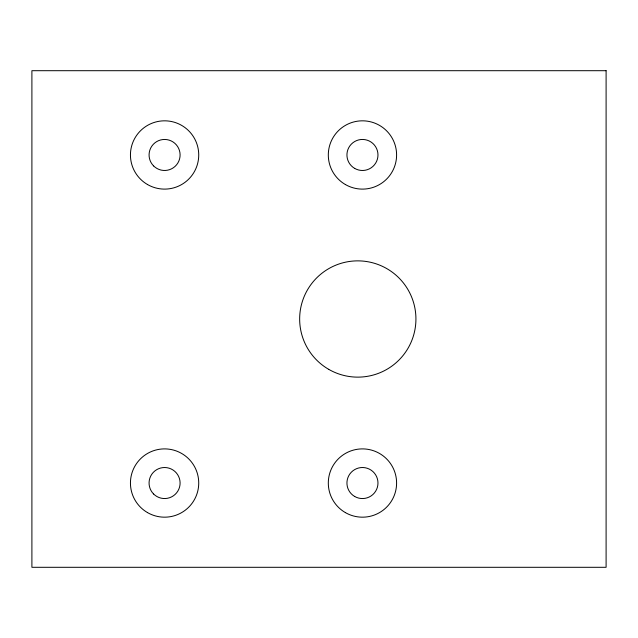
<?xml version="1.0" encoding="UTF-8"?>
<svg xmlns="http://www.w3.org/2000/svg" width="638" height="638" viewBox="0 0 638 638"><rect width="100%" height="100%" fill="white"/><g stroke="black" fill="none" stroke-linecap="round" stroke-linejoin="round"><path stroke-width="0.96" d="M606.1 70.698L31.9 70.698L31.9 567.302L606.1 567.302L606.1 70.698M328.729 369.346A58.13 58.13 0 0 0 415.928 319A58.13 58.13 0 0 0 328.729 268.654A58.13 58.13 0 0 0 328.729 369.346M153.614 494.011A15.519 15.519 0 0 0 179.573 487.049A15.519 15.519 0 0 0 160.569 468.045A15.519 15.519 0 0 0 153.614 494.011M354.696 496.476A15.519 15.519 0 0 0 377.975 483.038A15.519 15.519 0 0 0 354.696 469.592A15.519 15.519 0 0 0 354.696 496.476M354.696 168.408A15.519 15.519 0 0 0 377.975 154.962A15.519 15.519 0 0 0 354.696 141.524A15.519 15.519 0 0 0 354.696 168.408M345.381 184.534A34.141 34.141 0 0 0 396.597 154.962A34.141 34.141 0 0 0 345.381 125.399A34.141 34.141 0 0 0 345.381 184.534M147.514 184.534A34.141 34.141 0 0 0 198.729 154.962A34.141 34.141 0 0 0 147.514 125.399A34.141 34.141 0 0 0 147.514 184.534M147.514 512.601A34.141 34.141 0 0 0 198.729 483.038A34.141 34.141 0 0 0 147.514 453.466A34.141 34.141 0 0 0 147.514 512.601M345.381 512.601A34.141 34.141 0 0 0 396.597 483.038A34.141 34.141 0 0 0 345.381 453.466A34.141 34.141 0 0 0 345.381 512.601M153.614 165.936A15.519 15.519 0 0 0 179.573 158.982A15.519 15.519 0 0 0 160.569 139.977A15.519 15.519 0 0 0 153.614 165.936"/></g></svg>
